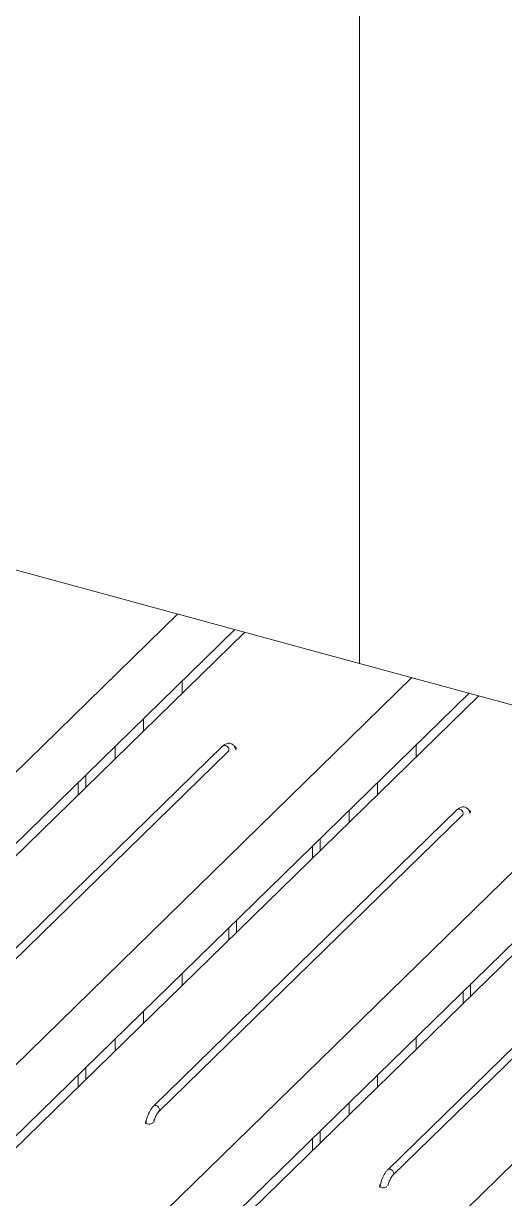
# Model space of a CAD drawing. Header units: millimetres. Extents: x 173 to 1125, y 0 to 736.
# Drawn here: x 913.11 to 932.19, y 465.69 to 512.27 of the extents above; entities that cross this region are included whole.
import ezdxf

# ---------------------------------------------------------------- set-up
doc = ezdxf.new("R2010")
doc.units = ezdxf.units.MM

msp = doc.modelspace()

# ---------------------------------------------------------------- linework, layer by layer
at = {"color": 7, "linetype": 'Continuous', "lineweight": 15}
for p, q in [((926.44, 551.191), (926.44, 486.903)), ((926.44, 486.903), (821.636, 515.387)), ((908.889, 444.006), (966.258, 500)), ((881.029, 451.577), (919.231, 488.863)), ((893.359, 460.782), (921.498, 488.247)), ((883.683, 450.856), (921.884, 488.142)), ((933.604, 484.957), (926.44, 486.903)), ((890.316, 449.053), (928.517, 486.339)), ((919.399, 485.716), (919.399, 486.198)), ((892.969, 448.332), (931.17, 485.618)), ((902.645, 458.259), (930.784, 485.723)), ((917.865, 484.22), (917.865, 484.702)), ((921.022, 483.629), (908.981, 471.877)), ((921.022, 483.629), (908.981, 471.877)), ((921.022, 483.629), (908.981, 471.877)), ((921.022, 483.629), (908.981, 471.877)), ((921.022, 483.629), (908.981, 471.877)), ((916.745, 483.126), (916.745, 483.609)), ((928.685, 483.192), (928.685, 483.674)), ((909.191, 471.662), (921.232, 483.414)), ((909.191, 471.662), (921.232, 483.414)), ((909.191, 471.662), (921.232, 483.414)), ((909.191, 471.662), (921.232, 483.414)), ((909.191, 471.662), (921.232, 483.414)), ((915.285, 482.183), (915.285, 481.701)), ((915.285, 482.183), (915.285, 481.701)), ((915.285, 482.183), (915.285, 481.701)), ((915.285, 482.183), (915.285, 481.701)), ((915.285, 482.183), (915.285, 481.701)), ((915.585, 481.994), (915.585, 482.476)), ((915.585, 481.994), (915.585, 482.476)), ((915.585, 481.994), (915.585, 482.476)), ((915.585, 481.994), (915.585, 482.476)), ((915.585, 481.994), (915.585, 482.476)), ((927.152, 481.696), (927.152, 482.178)), ((899.602, 446.53), (935.743, 481.804)), ((902.256, 445.809), (938.396, 481.083)), ((911.932, 455.735), (938.009, 481.188)), ((930.308, 481.105), (918.268, 469.353)), ((930.308, 481.105), (918.268, 469.353)), ((930.308, 481.105), (918.268, 469.353)), ((930.308, 481.105), (918.268, 469.353)), ((918.477, 469.138), (930.518, 480.89)), ((918.477, 469.138), (930.518, 480.89)), ((918.477, 469.138), (930.518, 480.89)), ((918.477, 469.138), (930.518, 480.89)), ((926.032, 480.603), (926.032, 481.085)), ((924.871, 479.47), (924.871, 479.952)), ((924.871, 479.47), (924.871, 479.952)), ((924.871, 479.47), (924.871, 479.952)), ((924.871, 479.47), (924.871, 479.952)), ((924.871, 479.47), (924.871, 479.952)), ((924.871, 479.47), (924.871, 479.952)), ((924.571, 479.659), (924.571, 479.177)), ((924.571, 479.659), (924.571, 479.177)), ((924.571, 479.659), (924.571, 479.177)), ((924.571, 479.659), (924.571, 479.177)), ((924.571, 479.659), (924.571, 479.177)), ((924.571, 479.659), (924.571, 479.177)), ((939.595, 478.581), (927.554, 466.829)), ((939.595, 478.581), (927.554, 466.829)), ((939.595, 478.581), (927.554, 466.829)), ((927.764, 466.614), (939.804, 478.366)), ((927.764, 466.614), (939.804, 478.366)), ((927.764, 466.614), (939.804, 478.366)), ((921.557, 476.235), (921.557, 476.717)), ((921.557, 476.235), (921.557, 476.717)), ((921.557, 476.235), (921.557, 476.717)), ((921.557, 476.235), (921.557, 476.717)), ((921.557, 476.235), (921.557, 476.717)), ((921.257, 476.424), (921.257, 475.942)), ((921.257, 476.424), (921.257, 475.942)), ((921.257, 476.424), (921.257, 475.942)), ((921.257, 476.424), (921.257, 475.942)), ((921.257, 476.424), (921.257, 475.942)), ((919.399, 474.128), (919.399, 474.611)), ((930.543, 473.9), (930.543, 473.418)), ((930.543, 473.9), (930.543, 473.418)), ((930.543, 473.9), (930.543, 473.418)), ((930.543, 473.9), (930.543, 473.418)), ((930.843, 473.711), (930.843, 474.193)), ((930.843, 473.711), (930.843, 474.193)), ((930.843, 473.711), (930.843, 474.193)), ((930.843, 473.711), (930.843, 474.193)), ((917.865, 472.632), (917.865, 473.114)), ((916.745, 471.539), (916.745, 472.021)), ((928.685, 471.605), (928.685, 472.087)), ((915.285, 470.595), (915.285, 470.113)), ((915.285, 470.595), (915.285, 470.113)), ((915.285, 470.595), (915.285, 470.113)), ((915.285, 470.595), (915.285, 470.113)), ((915.285, 470.595), (915.285, 470.113)), ((915.585, 470.406), (915.585, 470.888)), ((915.585, 470.406), (915.585, 470.888)), ((915.585, 470.406), (915.585, 470.888)), ((915.585, 470.406), (915.585, 470.888)), ((915.585, 470.406), (915.585, 470.888)), ((927.152, 470.108), (927.152, 470.59)), ((918.479, 469.14), (918.477, 469.138)), ((926.032, 469.015), (926.032, 469.497)), ((924.871, 467.882), (924.871, 468.364)), ((924.871, 467.882), (924.871, 468.364)), ((924.871, 467.882), (924.871, 468.364)), ((924.871, 467.882), (924.871, 468.364)), ((924.871, 467.882), (924.871, 468.364)), ((924.871, 467.882), (924.871, 468.364)), ((924.571, 468.071), (924.571, 467.589)), ((924.571, 468.071), (924.571, 467.589)), ((924.571, 468.071), (924.571, 467.589)), ((924.571, 468.071), (924.571, 467.589)), ((924.571, 468.071), (924.571, 467.589)), ((924.571, 468.071), (924.571, 467.589)), ((927.765, 466.616), (927.764, 466.614))]:
    msp.add_line(p, q, dxfattribs=at)
at = {"color": 8, "linetype": 'Continuous', "lineweight": 15, "flags": 128}
for points in [[(921.022, 483.629), (921.033, 483.638), (921.076, 483.654), (921.127, 483.65), (921.178, 483.626), (921.221, 483.587), (921.249, 483.537), (921.259, 483.485), (921.249, 483.439), (921.232, 483.414)], [(921.022, 483.629), (921.033, 483.638), (921.076, 483.654), (921.127, 483.65), (921.178, 483.626), (921.221, 483.587), (921.249, 483.537), (921.259, 483.485), (921.249, 483.439), (921.232, 483.414)], [(921.022, 483.629), (921.033, 483.638), (921.076, 483.654), (921.127, 483.65), (921.178, 483.626), (921.221, 483.587), (921.249, 483.537), (921.259, 483.485), (921.249, 483.439), (921.232, 483.414)], [(921.022, 483.629), (921.033, 483.638), (921.076, 483.654), (921.127, 483.65), (921.178, 483.626), (921.221, 483.587), (921.249, 483.537), (921.259, 483.485), (921.249, 483.439), (921.232, 483.414)], [(921.022, 483.629), (921.033, 483.638), (921.076, 483.654), (921.127, 483.65), (921.178, 483.626), (921.221, 483.587), (921.249, 483.537), (921.259, 483.485), (921.249, 483.439), (921.232, 483.414)], [(930.308, 481.105), (930.319, 481.114), (930.362, 481.13), (930.413, 481.126), (930.464, 481.103), (930.507, 481.063), (930.536, 481.014), (930.546, 480.962), (930.536, 480.915), (930.518, 480.89)], [(930.308, 481.105), (930.319, 481.114), (930.362, 481.13), (930.413, 481.126), (930.464, 481.103), (930.507, 481.063), (930.536, 481.014), (930.546, 480.962), (930.536, 480.915), (930.518, 480.89)], [(930.308, 481.105), (930.319, 481.114), (930.362, 481.13), (930.413, 481.126), (930.464, 481.103), (930.507, 481.063), (930.536, 481.014), (930.546, 480.962), (930.536, 480.915), (930.518, 480.89)], [(930.308, 481.105), (930.319, 481.114), (930.362, 481.13), (930.413, 481.126), (930.464, 481.103), (930.507, 481.063), (930.536, 481.014), (930.546, 480.962), (930.536, 480.915), (930.518, 480.89)], [(918.268, 469.353), (918.279, 469.362), (918.322, 469.378), (918.372, 469.374), (918.423, 469.35), (918.466, 469.311), (918.495, 469.261), (918.505, 469.209), (918.495, 469.163), (918.479, 469.14)], [(918.268, 469.353), (918.279, 469.362), (918.322, 469.378), (918.372, 469.374), (918.423, 469.35), (918.466, 469.311), (918.495, 469.261), (918.505, 469.209), (918.495, 469.163), (918.479, 469.14)], [(918.268, 469.353), (918.279, 469.362), (918.322, 469.378), (918.372, 469.374), (918.423, 469.35), (918.466, 469.311), (918.495, 469.261), (918.505, 469.209), (918.495, 469.163), (918.479, 469.14)], [(918.268, 469.353), (918.279, 469.362), (918.322, 469.378), (918.372, 469.374), (918.423, 469.35), (918.466, 469.311), (918.495, 469.261), (918.505, 469.209), (918.495, 469.163), (918.479, 469.14)], [(927.554, 466.829), (927.565, 466.838), (927.608, 466.854), (927.659, 466.85), (927.71, 466.827), (927.753, 466.787), (927.781, 466.738), (927.791, 466.686), (927.781, 466.639), (927.765, 466.616)], [(927.554, 466.829), (927.565, 466.838), (927.608, 466.854), (927.659, 466.85), (927.71, 466.827), (927.753, 466.787), (927.781, 466.738), (927.791, 466.686), (927.781, 466.639), (927.765, 466.616)], [(927.554, 466.829), (927.565, 466.838), (927.608, 466.854), (927.659, 466.85), (927.71, 466.827), (927.753, 466.787), (927.781, 466.738), (927.791, 466.686), (927.781, 466.639), (927.765, 466.616)]]:
    msp.add_lwpolyline(points, dxfattribs=at)
at = {"color": 7, "linetype": 'Continuous', "lineweight": 15, "flags": 128}
for points in [[(921.518, 483.486), (921.539, 483.502), (921.556, 483.53), (921.55, 483.56), (921.522, 483.587), (921.487, 483.603)], [(921.518, 483.486), (921.539, 483.502), (921.556, 483.53), (921.55, 483.56), (921.522, 483.587), (921.487, 483.603)], [(921.518, 483.486), (921.539, 483.502), (921.556, 483.53), (921.55, 483.56), (921.522, 483.587), (921.487, 483.603)], [(921.518, 483.486), (921.539, 483.502), (921.556, 483.53), (921.55, 483.56), (921.522, 483.587), (921.487, 483.603)], [(921.518, 483.486), (921.539, 483.502), (921.556, 483.53), (921.55, 483.56), (921.522, 483.587), (921.487, 483.603)], [(930.804, 480.962), (930.826, 480.978), (930.843, 481.007), (930.836, 481.037), (930.809, 481.063), (930.773, 481.079)], [(930.804, 480.962), (930.826, 480.978), (930.843, 481.007), (930.836, 481.037), (930.809, 481.063), (930.773, 481.079)], [(930.804, 480.962), (930.826, 480.978), (930.843, 481.007), (930.836, 481.037), (930.809, 481.063), (930.773, 481.079)], [(930.804, 480.962), (930.826, 480.978), (930.843, 481.007), (930.836, 481.037), (930.809, 481.063), (930.773, 481.079)], [(917.98, 468.766), (917.96, 468.751), (917.943, 468.722), (917.949, 468.692), (917.977, 468.666), (918.022, 468.647), (918.079, 468.638), (918.137, 468.641), (918.188, 468.656), (918.225, 468.679), (918.238, 468.697)], [(917.98, 468.766), (917.96, 468.751), (917.943, 468.722), (917.949, 468.692), (917.977, 468.666), (918.022, 468.647), (918.079, 468.638), (918.137, 468.641), (918.188, 468.656), (918.225, 468.679), (918.238, 468.697)], [(917.98, 468.766), (917.96, 468.751), (917.943, 468.722), (917.949, 468.692), (917.977, 468.666), (918.022, 468.647), (918.079, 468.638), (918.137, 468.641), (918.188, 468.656), (918.225, 468.679), (918.238, 468.697)], [(917.98, 468.766), (917.96, 468.751), (917.943, 468.722), (917.949, 468.692), (917.977, 468.666), (918.022, 468.647), (918.079, 468.638), (918.137, 468.641), (918.188, 468.656), (918.225, 468.679), (918.238, 468.697)], [(927.267, 466.242), (927.246, 466.227), (927.229, 466.198), (927.235, 466.168), (927.263, 466.142), (927.309, 466.123), (927.365, 466.114), (927.423, 466.117), (927.475, 466.132), (927.511, 466.155), (927.525, 466.173)], [(927.267, 466.242), (927.246, 466.227), (927.229, 466.198), (927.235, 466.168), (927.263, 466.142), (927.309, 466.123), (927.365, 466.114), (927.423, 466.117), (927.475, 466.132), (927.511, 466.155), (927.525, 466.173)], [(927.267, 466.242), (927.246, 466.227), (927.229, 466.198), (927.235, 466.168), (927.263, 466.142), (927.309, 466.123), (927.365, 466.114), (927.423, 466.117), (927.475, 466.132), (927.511, 466.155), (927.525, 466.173)]]:
    msp.add_lwpolyline(points, dxfattribs=at)
at = {"color": 7, "linetype": 'Continuous', "lineweight": 15}
for points, knots in [([(921.521, 483.49), (921.512, 483.529), (921.492, 483.615), (921.403, 483.706), (921.276, 483.75), (921.15, 483.726), (921.071, 483.675), (921.03, 483.637), (921.022, 483.629)], [0, 0, 0, 0, 0.1740044, 0.3820894, 0.5682032, 0.7517218, 0.9498348, 1, 1, 1, 1]), ([(921.521, 483.49), (921.512, 483.529), (921.492, 483.615), (921.403, 483.706), (921.276, 483.75), (921.15, 483.726), (921.071, 483.675), (921.03, 483.637), (921.022, 483.629)], [0, 0, 0, 0, 0.1740044, 0.3820894, 0.5682032, 0.7517218, 0.9498348, 1, 1, 1, 1]), ([(921.521, 483.49), (921.512, 483.529), (921.492, 483.615), (921.403, 483.706), (921.276, 483.75), (921.15, 483.726), (921.071, 483.675), (921.03, 483.637), (921.022, 483.629)], [0, 0, 0, 0, 0.1740044, 0.3820894, 0.5682032, 0.7517218, 0.9498348, 1, 1, 1, 1]), ([(921.521, 483.49), (921.512, 483.529), (921.492, 483.615), (921.403, 483.706), (921.276, 483.75), (921.15, 483.726), (921.071, 483.675), (921.03, 483.637), (921.022, 483.629)], [0, 0, 0, 0, 0.1740044, 0.3820894, 0.5682032, 0.7517218, 0.9498348, 1, 1, 1, 1]), ([(921.521, 483.49), (921.512, 483.529), (921.492, 483.615), (921.403, 483.706), (921.276, 483.75), (921.15, 483.726), (921.071, 483.675), (921.03, 483.637), (921.022, 483.629)], [0, 0, 0, 0, 0.1740044, 0.3820894, 0.5682032, 0.7517218, 0.9498348, 1, 1, 1, 1]), ([(921.232, 483.414), (921.244, 483.424), (921.265, 483.44), (921.262, 483.439), (921.261, 483.439)], [0, 0, 0, 0, 0.60457, 1, 1, 1, 1]), ([(921.232, 483.414), (921.244, 483.424), (921.265, 483.44), (921.262, 483.439), (921.261, 483.439)], [0, 0, 0, 0, 0.60457, 1, 1, 1, 1]), ([(921.232, 483.414), (921.244, 483.424), (921.265, 483.44), (921.262, 483.439), (921.261, 483.439)], [0, 0, 0, 0, 0.60457, 1, 1, 1, 1]), ([(921.232, 483.414), (921.244, 483.424), (921.265, 483.44), (921.262, 483.439), (921.261, 483.439)], [0, 0, 0, 0, 0.60457, 1, 1, 1, 1]), ([(921.232, 483.414), (921.244, 483.424), (921.265, 483.44), (921.262, 483.439), (921.261, 483.439)], [0, 0, 0, 0, 0.60457, 1, 1, 1, 1]), ([(930.807, 480.966), (930.798, 481.005), (930.778, 481.091), (930.689, 481.182), (930.562, 481.226), (930.436, 481.202), (930.358, 481.151), (930.317, 481.113), (930.308, 481.105)], [0, 0, 0, 0, 0.1740044, 0.3820894, 0.5682032, 0.7517218, 0.9498348, 1, 1, 1, 1]), ([(930.807, 480.966), (930.798, 481.005), (930.778, 481.091), (930.689, 481.182), (930.562, 481.226), (930.436, 481.202), (930.358, 481.151), (930.317, 481.113), (930.308, 481.105)], [0, 0, 0, 0, 0.1740044, 0.3820894, 0.5682032, 0.7517218, 0.9498348, 1, 1, 1, 1]), ([(930.807, 480.966), (930.798, 481.005), (930.778, 481.091), (930.689, 481.182), (930.562, 481.226), (930.436, 481.202), (930.358, 481.151), (930.317, 481.113), (930.308, 481.105)], [0, 0, 0, 0, 0.1740044, 0.3820894, 0.5682032, 0.7517218, 0.9498348, 1, 1, 1, 1]), ([(930.807, 480.966), (930.798, 481.005), (930.778, 481.091), (930.689, 481.182), (930.562, 481.226), (930.436, 481.202), (930.358, 481.151), (930.317, 481.113), (930.308, 481.105)], [0, 0, 0, 0, 0.1740044, 0.3820894, 0.5682032, 0.7517218, 0.9498348, 1, 1, 1, 1]), ([(930.518, 480.89), (930.53, 480.9), (930.551, 480.917), (930.548, 480.915), (930.547, 480.915)], [0, 0, 0, 0, 0.60457, 1, 1, 1, 1]), ([(930.518, 480.89), (930.53, 480.9), (930.551, 480.917), (930.548, 480.915), (930.547, 480.915)], [0, 0, 0, 0, 0.60457, 1, 1, 1, 1]), ([(930.518, 480.89), (930.53, 480.9), (930.551, 480.917), (930.548, 480.915), (930.547, 480.915)], [0, 0, 0, 0, 0.60457, 1, 1, 1, 1]), ([(930.518, 480.89), (930.53, 480.9), (930.551, 480.917), (930.548, 480.915), (930.547, 480.915)], [0, 0, 0, 0, 0.60457, 1, 1, 1, 1]), ([(918.268, 469.353), (918.243, 469.326), (918.17, 469.247), (918.072, 469.066), (917.995, 468.86), (917.977, 468.739), (917.972, 468.703)], [0, 0, 0, 0, 0.179405, 0.524234, 0.859054, 1, 1, 1, 1]), ([(918.268, 469.353), (918.243, 469.326), (918.17, 469.247), (918.072, 469.066), (917.995, 468.86), (917.977, 468.739), (917.972, 468.703)], [0, 0, 0, 0, 0.179405, 0.524234, 0.859054, 1, 1, 1, 1]), ([(918.268, 469.353), (918.243, 469.326), (918.17, 469.247), (918.072, 469.066), (917.995, 468.86), (917.977, 468.739), (917.972, 468.703)], [0, 0, 0, 0, 0.179405, 0.524234, 0.859054, 1, 1, 1, 1]), ([(918.268, 469.353), (918.243, 469.326), (918.17, 469.247), (918.072, 469.066), (917.995, 468.86), (917.977, 468.739), (917.972, 468.703)], [0, 0, 0, 0, 0.179405, 0.524234, 0.859054, 1, 1, 1, 1]), ([(918.274, 468.707), (918.275, 468.711), (918.286, 468.774), (918.33, 468.899), (918.398, 469.04), (918.451, 469.111), (918.473, 469.134), (918.477, 469.138)], [0, 0, 0, 0, 0.024023, 0.348206, 0.67255, 0.935637, 1, 1, 1, 1]), ([(918.274, 468.707), (918.275, 468.711), (918.286, 468.774), (918.33, 468.899), (918.398, 469.04), (918.451, 469.111), (918.473, 469.134), (918.477, 469.138)], [0, 0, 0, 0, 0.024023, 0.348206, 0.67255, 0.935637, 1, 1, 1, 1]), ([(918.275, 468.709), (918.275, 468.713), (918.286, 468.775), (918.331, 468.899), (918.398, 469.04), (918.451, 469.111), (918.473, 469.134), (918.477, 469.138)], [0, 0, 0, 0, 0.019282, 0.345039, 0.67096, 0.935324, 1, 1, 1, 1]), ([(918.275, 468.709), (918.275, 468.713), (918.286, 468.775), (918.331, 468.899), (918.398, 469.04), (918.451, 469.111), (918.473, 469.134), (918.477, 469.138)], [0, 0, 0, 0, 0.019282, 0.345039, 0.67096, 0.935324, 1, 1, 1, 1]), ([(927.554, 466.829), (927.529, 466.802), (927.457, 466.723), (927.359, 466.542), (927.281, 466.336), (927.263, 466.215), (927.258, 466.179)], [0, 0, 0, 0, 0.179405, 0.524234, 0.859054, 1, 1, 1, 1]), ([(927.554, 466.829), (927.529, 466.802), (927.457, 466.723), (927.359, 466.542), (927.281, 466.336), (927.263, 466.215), (927.258, 466.179)], [0, 0, 0, 0, 0.179405, 0.524234, 0.859054, 1, 1, 1, 1]), ([(927.554, 466.829), (927.529, 466.802), (927.457, 466.723), (927.359, 466.542), (927.281, 466.336), (927.263, 466.215), (927.258, 466.179)], [0, 0, 0, 0, 0.179405, 0.524234, 0.859054, 1, 1, 1, 1]), ([(927.561, 466.186), (927.562, 466.189), (927.572, 466.251), (927.617, 466.375), (927.684, 466.516), (927.737, 466.588), (927.759, 466.61), (927.764, 466.614)], [0, 0, 0, 0, 0.019282, 0.345039, 0.67096, 0.935324, 1, 1, 1, 1]), ([(927.561, 466.186), (927.562, 466.189), (927.572, 466.251), (927.617, 466.375), (927.684, 466.516), (927.737, 466.588), (927.759, 466.61), (927.764, 466.614)], [0, 0, 0, 0, 0.019282, 0.345039, 0.67096, 0.935324, 1, 1, 1, 1]), ([(927.561, 466.186), (927.562, 466.189), (927.572, 466.251), (927.617, 466.375), (927.684, 466.516), (927.737, 466.588), (927.759, 466.61), (927.764, 466.614)], [0, 0, 0, 0, 0.019282, 0.345039, 0.67096, 0.935324, 1, 1, 1, 1])]:
    msp.add_open_spline(points, degree=3, knots=knots, dxfattribs=at)

doc.saveas('drawing.dxf')
